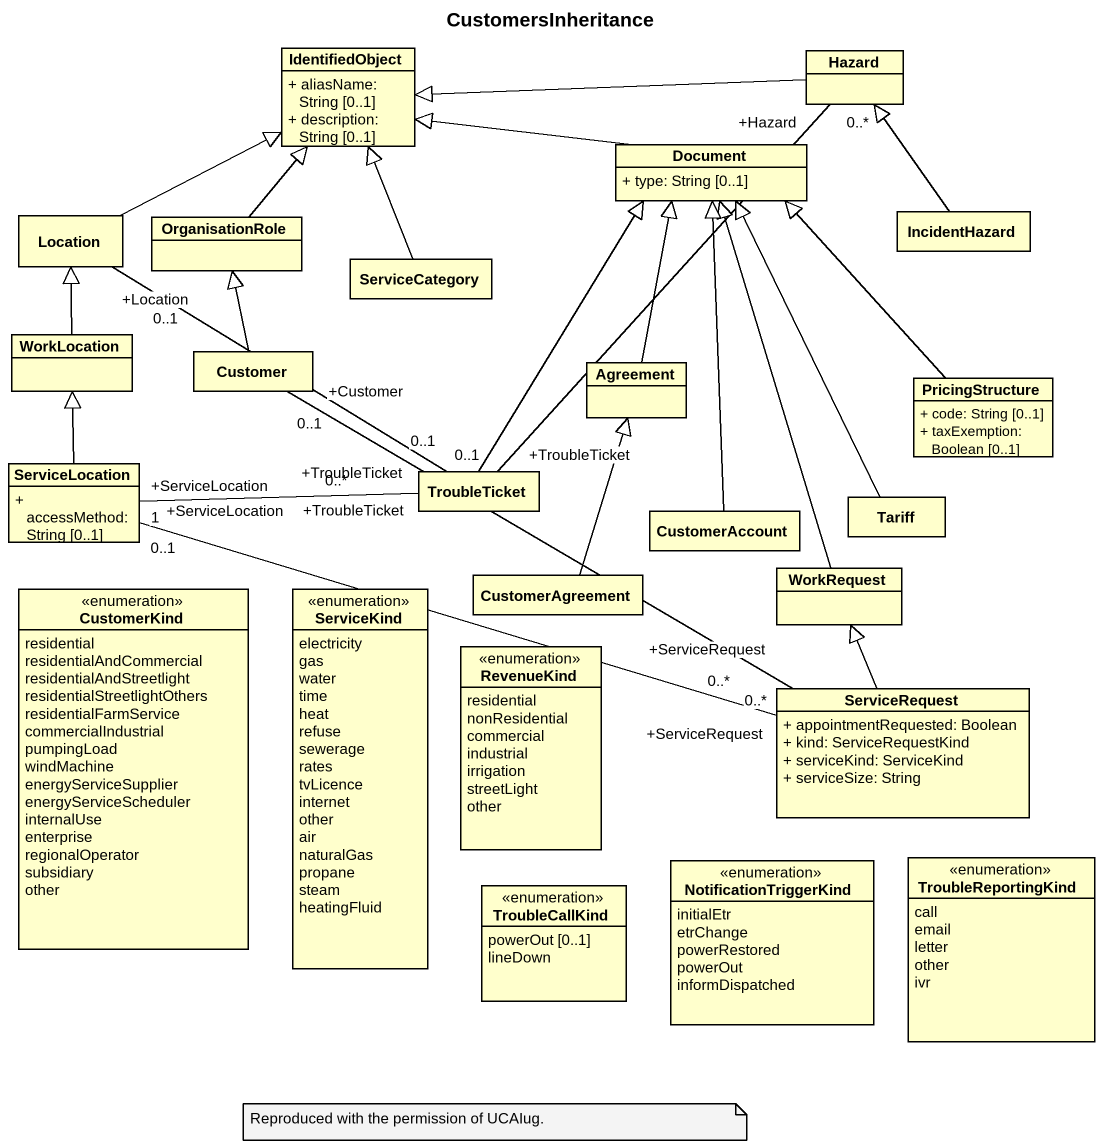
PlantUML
@startuml
title CustomersInheritance
hide circle
hide empty members
skinparam classAttributeIconSize 0
class IdentifiedObject {
  + aliasName: String [0..1]
  + description: String [0..1]
}
class Hazard
class Document {
  + type: String [0..1]
}
class Location
class OrganisationRole
class ServiceCategory
class IncidentHazard
class WorkLocation
class Customer
class Agreement
class PricingStructure {
  + code: String [0..1]
  + taxExemption: Boolean [0..1]
}
class ServiceLocation {
  + accessMethod: String [0..1]
}
class TroubleTicket
class CustomerAccount
class Tariff
class CustomerAgreement
class WorkRequest
enum CustomerKind {
  residential
  residentialAndCommercial
  residentialAndStreetlight
  residentialStreetlightOthers
  residentialFarmService
  commercialIndustrial
  pumpingLoad
  windMachine
  energyServiceSupplier
  energyServiceScheduler
  internalUse
  enterprise
  regionalOperator
  subsidiary
  other
}
enum ServiceKind {
  electricity
  gas
  water
  time
  heat
  refuse
  sewerage
  rates
  tvLicence
  internet
  other
  air
  naturalGas
  propane
  steam
  heatingFluid
}
enum RevenueKind {
  residential
  nonResidential
  commercial
  industrial
  irrigation
  streetLight
  other
}
class ServiceRequest {
  + appointmentRequested: Boolean
  + kind: ServiceRequestKind
  + serviceKind: ServiceKind
  + serviceSize: String
}
enum TroubleCallKind {
  powerOut [0..1]
  lineDown
}
enum NotificationTriggerKind {
  initialEtr
  etrChange
  powerRestored
  powerOut
  informDispatched
}
enum TroubleReportingKind {
  call
  email
  letter
  other
  ivr
}
Hazard -left-|> IdentifiedObject
Hazard "+Hazard\n0..*" -- "+TroubleTicket\n0..1" TroubleTicket
Document -left-|> IdentifiedObject
Location -right-|> IdentifiedObject
OrganisationRole -up-|> IdentifiedObject
ServiceCategory -up-|> IdentifiedObject
IncidentHazard -up-|> Hazard
WorkLocation -up-|> Location
Customer -up-|> OrganisationRole
Agreement -up-|> Document
PricingStructure -up-|> Document
ServiceLocation -up-|> WorkLocation
ServiceLocation "+ServiceLocation\n1" -right- "+TroubleTicket\n0..*" TroubleTicket
TroubleTicket -up-|> Document
TroubleTicket "+TroubleTicket\n0..1" -up- "+Location\n0..1" Location
CustomerAccount -up-|> Document
Tariff -up-|> Document
CustomerAgreement -up-|> Agreement
WorkRequest -up-|> Document
ServiceRequest "+ServiceRequest\n0..*" -left- "+Customer\n0..1" Customer
ServiceRequest "+ServiceRequest\n0..*" -left- "+ServiceLocation\n0..1" ServiceLocation
ServiceRequest -up-|> WorkRequest
note as N1
  Reproduced with the permission of UCAIug.
end note
@enduml
